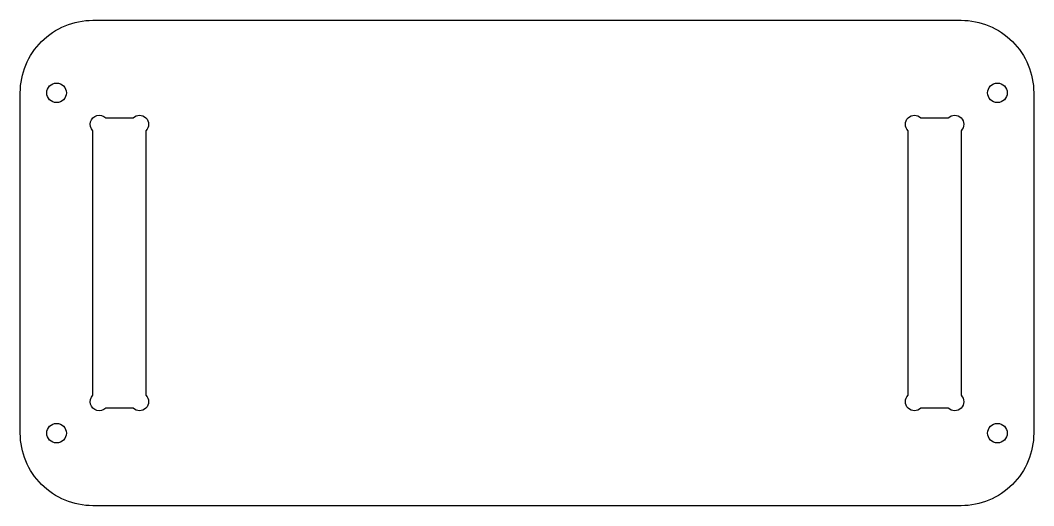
# Model space of a CAD drawing. Header units: inches. Extents: x -12.2 to 1.7, y -3 to 3.7.
import ezdxf

# ---------------------------------------------------------------- set-up
doc = ezdxf.new("R2010")
doc.units = ezdxf.units.IN
doc.layers.get('0').update_dxf_attribs({"linetype": 'CONTINUOUS'})

msp = doc.modelspace()

# ---------------------------------------------------------------- linework, layer by layer
for points in [[(-12.23, 2.71, -0.414214), (-11.23, 3.71), (0.73, 3.71, -0.414214), (1.73, 2.71), (1.73, -1.98, -0.414214), (0.73, -2.98), (-11.23, -2.98, -0.414214), (-12.23, -1.98)], [(-11.23, 2.188, -1), (-11.053, 2.365), (-10.677, 2.365, -1), (-10.5, 2.188), (-10.5, -1.458, -1), (-10.677, -1.635), (-11.053, -1.635, -1), (-11.23, -1.458)], [(0.177, -1.635, -1), (0, -1.458), (0, 2.188, -1), (0.177, 2.365), (0.553, 2.365, -1), (0.73, 2.188), (0.73, -1.458, -1), (0.553, -1.635)]]:
    msp.add_lwpolyline(points, format="xyb", close=True)
for centre in [(-11.73, 2.71), (1.23, 2.71), (-11.73, -1.98), (1.23, -1.98)]:
    msp.add_circle(centre, 0.135)

doc.saveas('drawing.dxf')
